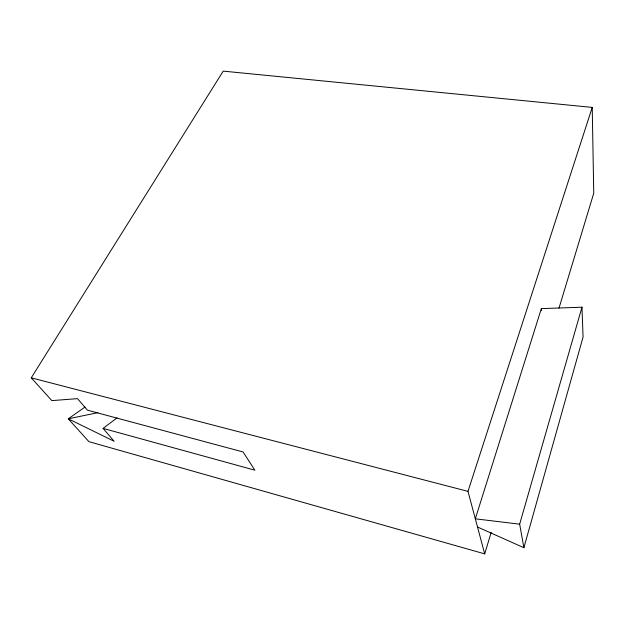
<?xml version="1.0" encoding="UTF-8"?>
<svg xmlns="http://www.w3.org/2000/svg" width="625" height="625" viewBox="0 0 625 625"><rect width="100%" height="100%" fill="white"/><g stroke="black" fill="none" stroke-linecap="round" stroke-linejoin="round"><path stroke-width="0.94" d="M523.898 547.719L583.078 337.008L581.969 307.203L541.344 308.617L475.32 518.82L519.656 524.172L523.898 547.719L477.508 527M519.656 524.172L581.969 307.203M85.062 407.023L68.281 418.813L88.906 441.648L484.695 553.875L491.188 532.383M559 308.133L593.75 193.203L592.227 107.406L223.211 71.125L31.25 377.82L51.844 400.617L77.516 398.641L87.414 410.164L243.094 451.977L254.867 470.18L103.07 428.391L117 417.938M484.695 553.875L467.984 491.367L592.227 107.406M97.82 412.68L68.281 418.813L114.141 441.273L103.07 428.391M31.25 377.82L467.984 491.367M541.344 308.617L541.516 310.477"/></g></svg>
